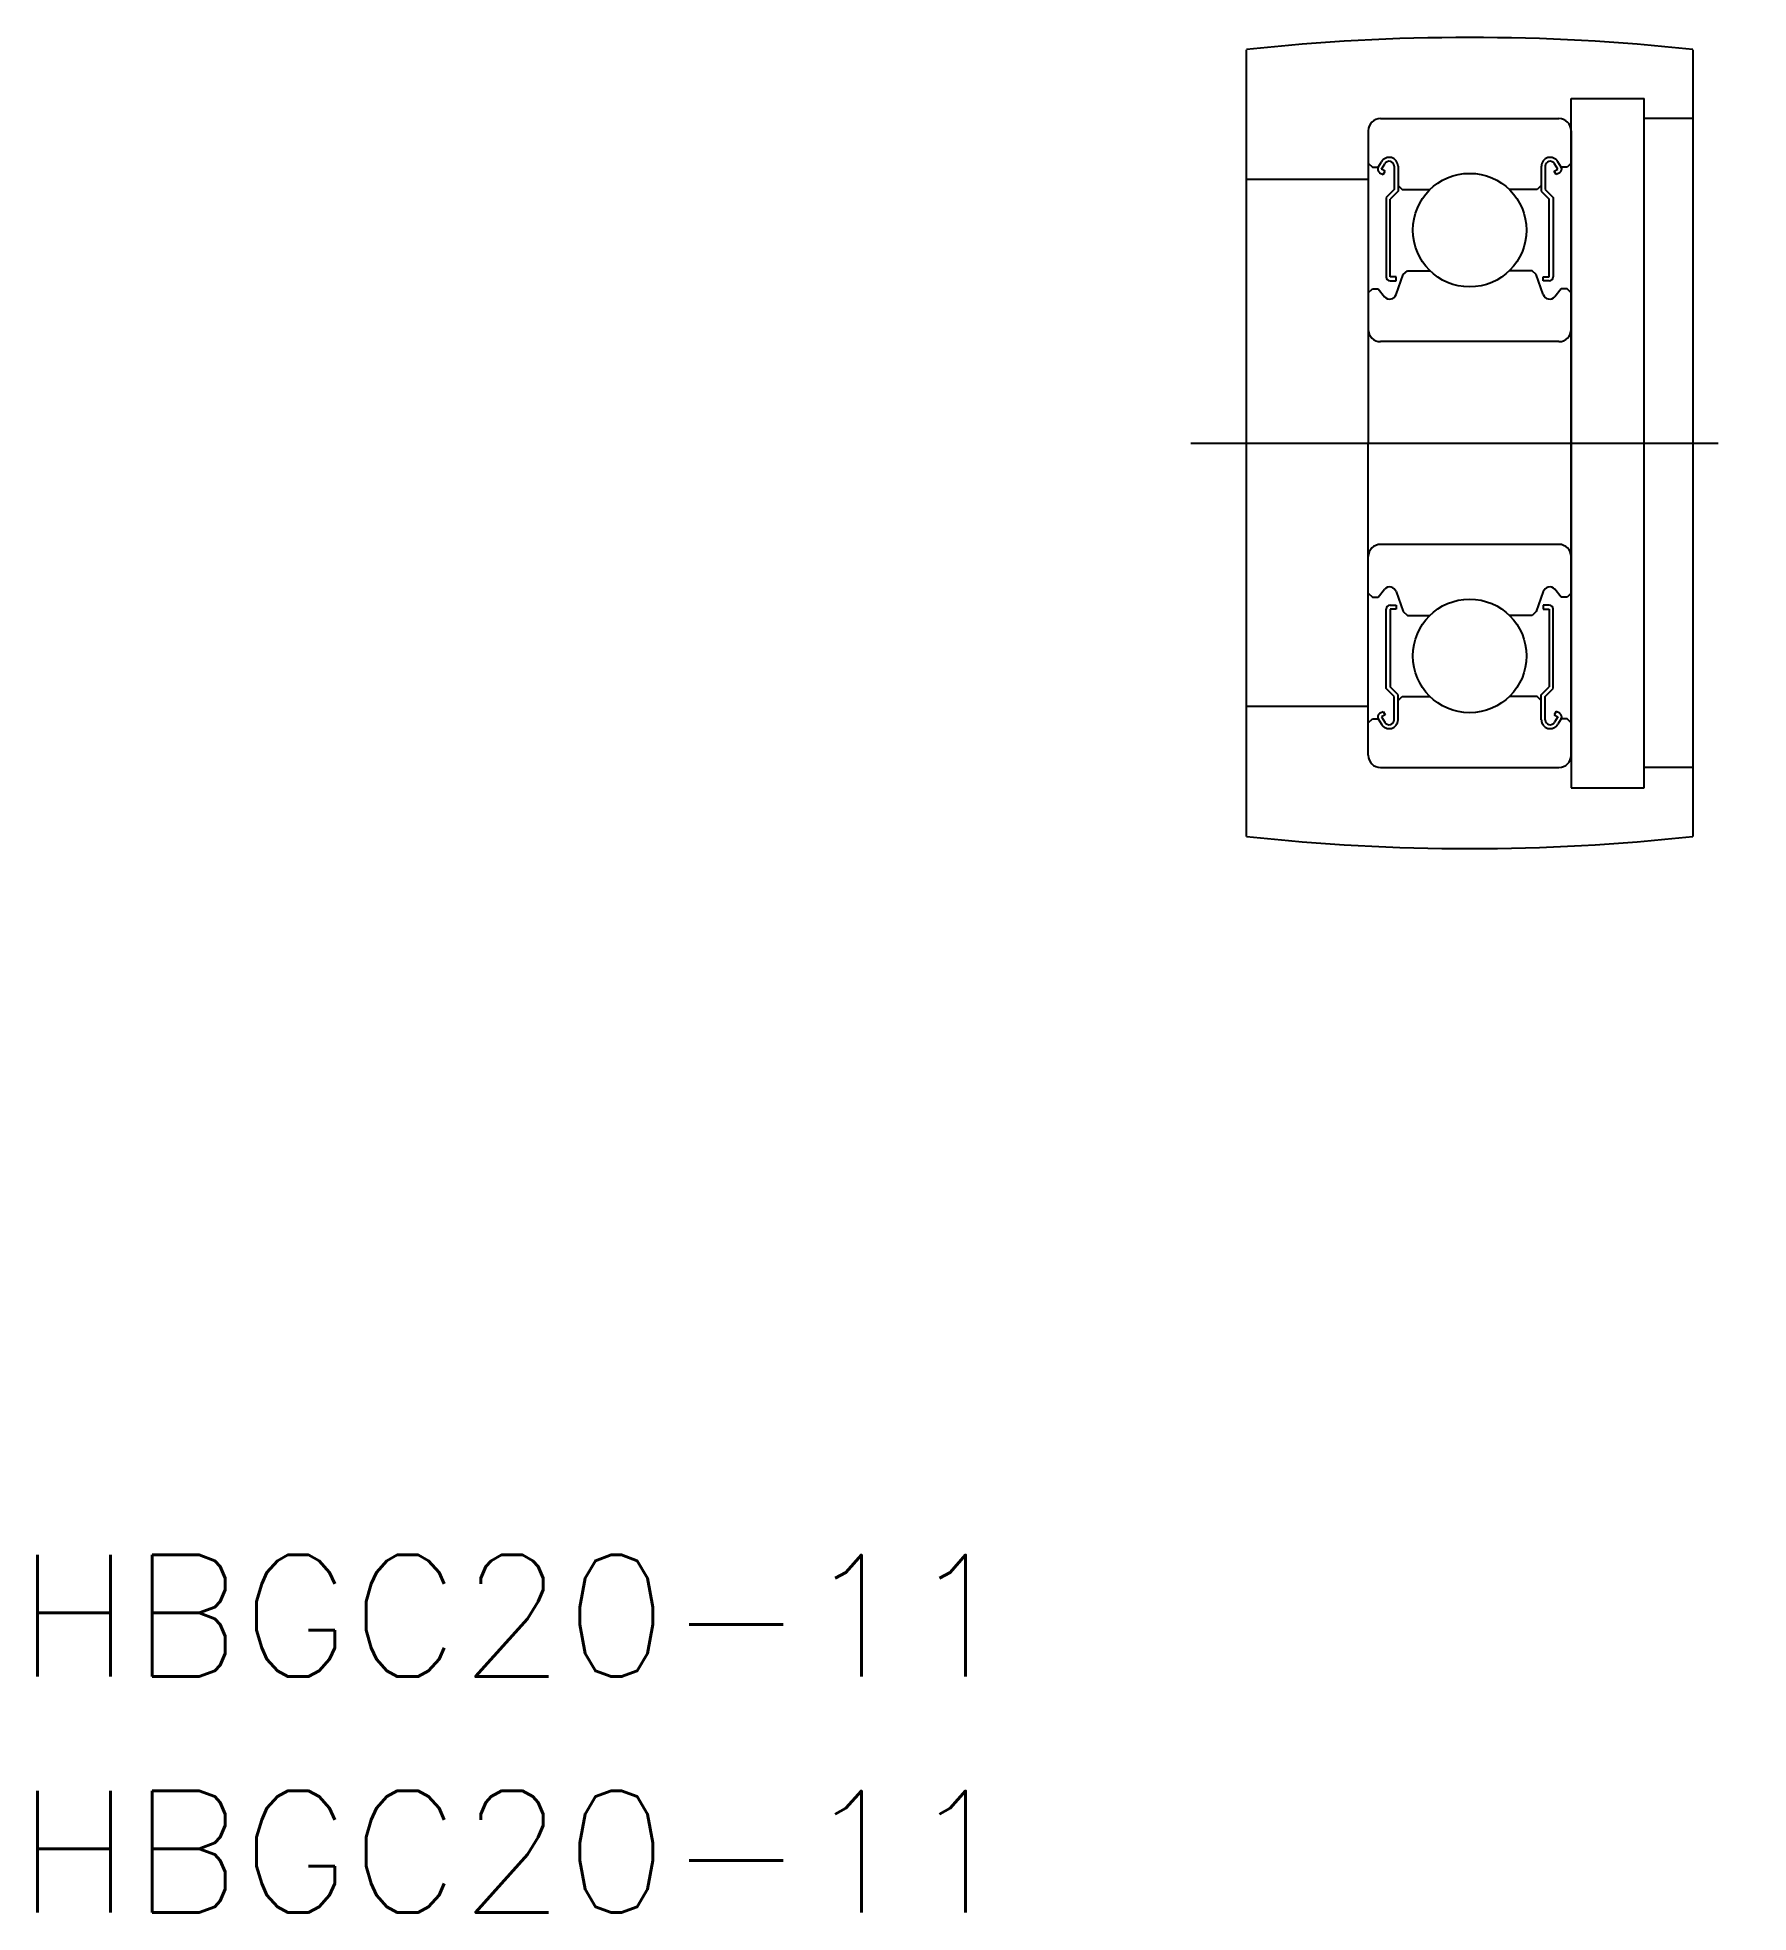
# Model space of a CAD drawing. Extents: x 37.1 to 79.3, y 136.3 to 182.5.
import ezdxf
from ezdxf.enums import TextEntityAlignment as Align

# ---------------------------------------------------------------- set-up
doc = ezdxf.new("R2010")
doc.units = 0
doc.linetypes.add('CENTER', pattern=[17.5, 13, -1.5, 1.5, -1.5])
doc.layers.get('0').update_dxf_attribs({"linetype": 'CONTINUOUS'})
doc.layers.add('CENTER', color=1, linetype='CENTER')
doc.styles.get("Standard").update_dxf_attribs({"font": 'txt.shx', "bigfont": '@extfont2.shx'})

msp = doc.modelspace()

# ---------------------------------------------------------------- linework, layer by layer
at = {"color": 7, "linetype": 'CONTINUOUS'}
for p, q in [((66.885, 162.803), (66.885, 182.203)), ((77.885, 182.203), (77.885, 162.803)), ((74.885, 172.503), (74.885, 181.003)), ((74.885, 181.003), (76.685, 181.003)), ((76.685, 164.003), (76.685, 181.003)), ((70.185, 180.503), (74.585, 180.503)), ((77.885, 180.503), (76.685, 180.503)), ((69.885, 180.203), (69.885, 172.503)), ((74.885, 180.203), (74.885, 172.503)), ((70.129, 179.303), (70.209, 179.438)), ((74.64, 179.303), (74.56, 179.438)), ((69.885, 179.003), (66.885, 179.003)), ((69.885, 179.403), (69.985, 179.303)), ((69.985, 179.303), (70.129, 179.303)), ((70.165, 179.17), (70.25, 179.121)), ((70.214, 179.255), (70.294, 179.389)), ((70.298, 179.206), (70.214, 179.255)), ((70.25, 179.121), (70.298, 179.206)), ((70.52, 179.329), (70.52, 178.753)), ((70.618, 179.329), (70.618, 178.713)), ((74.151, 179.329), (74.151, 178.713)), ((74.249, 179.329), (74.249, 178.753)), ((74.471, 179.206), (74.556, 179.255)), ((74.52, 179.121), (74.471, 179.206)), ((74.556, 179.255), (74.476, 179.389)), ((74.604, 179.17), (74.52, 179.121)), ((74.785, 179.303), (74.64, 179.303)), ((74.885, 179.403), (74.785, 179.303)), ((70.52, 178.753), (70.325, 178.558)), ((70.325, 178.558), (70.325, 176.601)), ((70.618, 178.713), (70.422, 178.517)), ((70.422, 176.601), (70.422, 178.517)), ((70.618, 178.853), (70.718, 178.753)), ((70.718, 178.753), (71.405, 178.753)), ((74.051, 178.753), (73.364, 178.753)), ((74.151, 178.853), (74.051, 178.753)), ((74.151, 178.713), (74.347, 178.517)), ((74.249, 178.753), (74.445, 178.558)), ((74.347, 176.601), (74.347, 178.517)), ((74.445, 178.558), (74.445, 176.601)), ((70.569, 176.169), (70.748, 176.659)), ((70.748, 176.659), (70.848, 176.753)), ((70.848, 176.753), (71.405, 176.753)), ((73.922, 176.753), (73.364, 176.753)), ((74.022, 176.659), (73.922, 176.753)), ((74.2, 176.169), (74.022, 176.659)), ((69.885, 176.203), (69.985, 176.303)), ((69.985, 176.303), (70.129, 176.303)), ((70.129, 176.303), (70.286, 176.111)), ((70.569, 176.601), (70.422, 176.601)), ((70.422, 176.503), (70.569, 176.503)), ((70.569, 176.503), (70.569, 176.601)), ((74.2, 176.601), (74.347, 176.601)), ((74.2, 176.503), (74.2, 176.601)), ((74.347, 176.503), (74.2, 176.503)), ((74.64, 176.303), (74.483, 176.111)), ((74.785, 176.303), (74.64, 176.303)), ((74.885, 176.203), (74.785, 176.303)), ((74.585, 175.003), (70.185, 175.003)), ((69.885, 164.803), (69.885, 172.503)), ((74.885, 172.503), (74.885, 164.003)), ((74.885, 164.803), (74.885, 172.503)), ((74.585, 170.003), (70.185, 170.003)), ((69.885, 168.803), (69.985, 168.703)), ((70.129, 168.703), (70.286, 168.896)), ((70.569, 168.838), (70.748, 168.347)), ((74.2, 168.838), (74.022, 168.347)), ((74.64, 168.703), (74.483, 168.896)), ((74.885, 168.803), (74.785, 168.703)), ((69.985, 168.703), (70.129, 168.703)), ((70.325, 166.449), (70.325, 168.406)), ((70.422, 168.503), (70.569, 168.503)), ((70.422, 168.406), (70.422, 166.489)), ((70.569, 168.406), (70.422, 168.406)), ((70.569, 168.503), (70.569, 168.406)), ((70.748, 168.347), (70.848, 168.253)), ((74.022, 168.347), (73.922, 168.253)), ((74.2, 168.503), (74.2, 168.406)), ((74.347, 168.503), (74.2, 168.503)), ((74.2, 168.406), (74.347, 168.406)), ((74.347, 168.406), (74.347, 166.489)), ((74.445, 166.449), (74.445, 168.406)), ((74.785, 168.703), (74.64, 168.703)), ((70.848, 168.253), (71.405, 168.253)), ((73.922, 168.253), (73.364, 168.253)), ((70.618, 166.294), (70.422, 166.489)), ((74.151, 166.294), (74.347, 166.489)), ((69.885, 166.003), (66.885, 166.003)), ((70.52, 166.253), (70.325, 166.449)), ((70.52, 165.678), (70.52, 166.253)), ((70.618, 165.678), (70.618, 166.294)), ((70.618, 166.153), (70.718, 166.253)), ((70.718, 166.253), (71.405, 166.253)), ((74.051, 166.253), (73.364, 166.253)), ((74.151, 166.153), (74.051, 166.253)), ((74.151, 165.678), (74.151, 166.294)), ((74.249, 166.253), (74.445, 166.449)), ((74.249, 165.678), (74.249, 166.253)), ((69.885, 165.603), (69.985, 165.703)), ((69.985, 165.703), (70.129, 165.703)), ((70.129, 165.703), (70.209, 165.569)), ((70.165, 165.837), (70.25, 165.886)), ((70.298, 165.801), (70.214, 165.752)), ((70.214, 165.752), (70.294, 165.617)), ((70.25, 165.886), (70.298, 165.801)), ((74.52, 165.886), (74.471, 165.801)), ((74.471, 165.801), (74.556, 165.752)), ((74.556, 165.752), (74.476, 165.617)), ((74.604, 165.837), (74.52, 165.886)), ((74.64, 165.703), (74.56, 165.569)), ((74.785, 165.703), (74.64, 165.703)), ((74.885, 165.603), (74.785, 165.703)), ((70.185, 164.503), (74.585, 164.503)), ((77.885, 164.503), (76.685, 164.503)), ((74.885, 164.003), (76.685, 164.003))]:
    msp.add_line(p, q, dxfattribs=at)
for centre in [(72.385, 177.753), (72.385, 167.253)]:
    msp.add_circle(centre, 1.4, dxfattribs=at)
for centre, radius, start, end in [((72.385, 131.937), 50.567, 83.7557, 96.2443), ((70.185, 180.203), 0.3, 90, 180), ((74.585, 180.203), 0.3, 0, 90), ((70.399, 179.329), 0.219, 0, 150.0003), ((70.399, 179.329), 0.121, 0, 150.0001), ((74.371, 179.329), 0.219, 29.9997, 180), ((74.371, 179.329), 0.121, 29.9999, 180), ((70.214, 179.255), 0.0978, 150.0138, 239.9963), ((74.556, 179.255), 0.0978, 300.0037, 29.9862), ((70.422, 176.601), 0.0978, 180.0001, 270), ((74.347, 176.601), 0.0978, 270, 359.9999), ((70.412, 176.216), 0.164, 220.0001, 343.1529), ((74.357, 176.216), 0.164, 196.8471, 319.9999), ((70.185, 175.303), 0.3, 180, 270), ((74.585, 175.303), 0.3, 270, 0), ((70.185, 169.703), 0.3, 90, 180), ((74.585, 169.703), 0.3, 0, 90), ((70.412, 168.79), 0.164, 16.8471, 139.9999), ((74.357, 168.79), 0.164, 40.0001, 163.1529), ((70.422, 168.406), 0.0978, 90, 179.9999), ((74.347, 168.406), 0.0978, 0.0001, 90), ((70.214, 165.752), 0.0978, 120.0037, 209.9862), ((70.399, 165.678), 0.219, 209.9997, 0), ((70.399, 165.678), 0.121, 209.9999, 0), ((74.371, 165.678), 0.219, 180, 330.0003), ((74.371, 165.678), 0.121, 180, 330.0001), ((74.556, 165.752), 0.0978, 330.0138, 59.9963), ((70.185, 164.803), 0.3, 180, 270), ((74.585, 164.803), 0.3, 270, 0), ((72.385, 213.07), 50.567, 263.7557, 276.2443)]:
    msp.add_arc(centre, radius, start, end, dxfattribs=at)
at = {"layer": 'CENTER', "color": 1, "linetype": 'CENTER'}
msp.add_line((65.51, 172.503), (79.26, 172.503), dxfattribs=at)

# ---------------------------------------------------------------- texts
at = {"color": 7, "linetype": 'CONTINUOUS'}
for p in [(36.557, 143.581), (36.557, 137.765)]:
    msp.add_text('HBGC20-11', height=3, dxfattribs=at).set_placement(p, align=Align.MIDDLE_LEFT)

doc.saveas('drawing.dxf')
